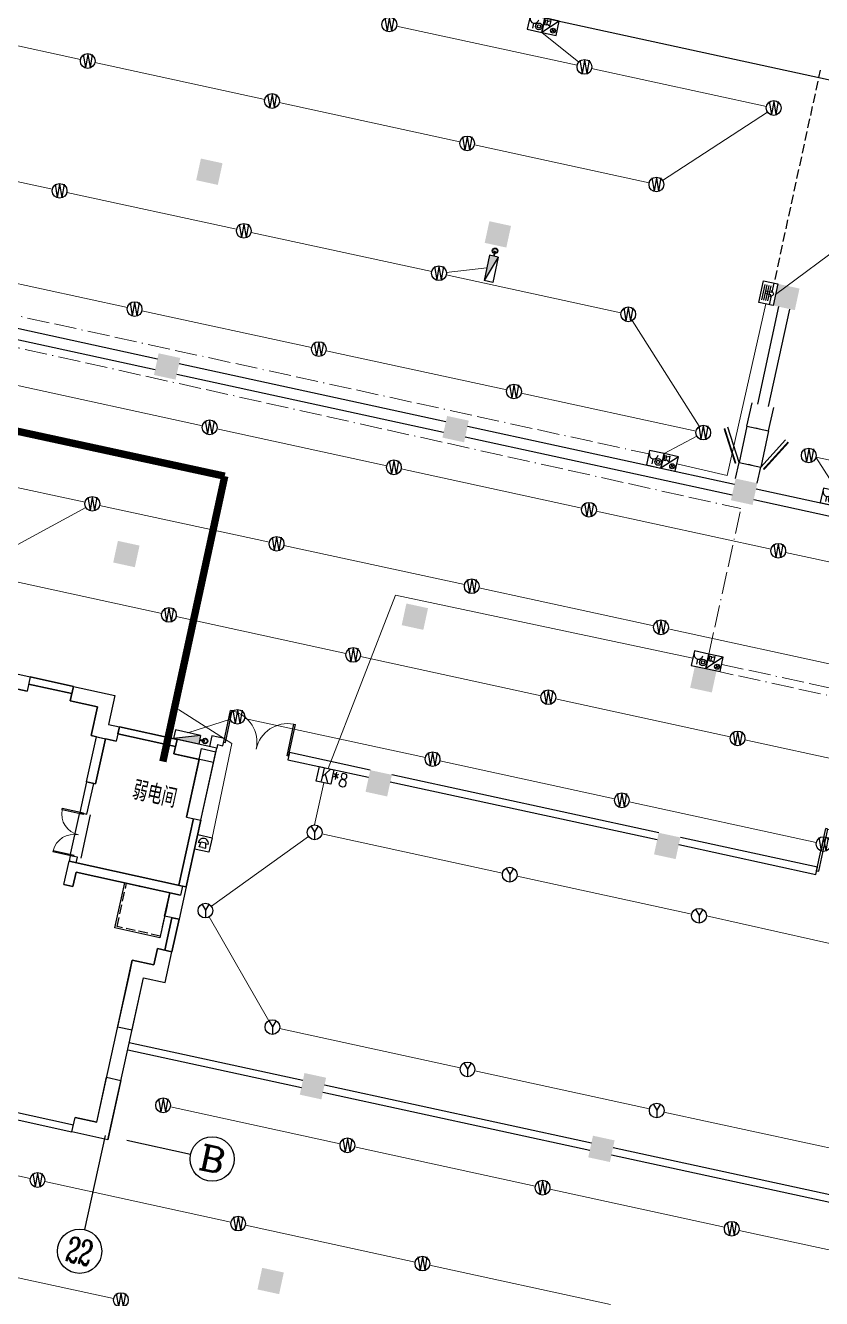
# Model space of a CAD drawing. Extents: x 791398 to 2325386, y -987887 to -518217.
# Drawn here: x 1563160 to 1584734, y -756497 to -722000 of the extents above; entities that cross this region are included whole.
import ezdxf
from ezdxf.enums import TextEntityAlignment as Align

# ---------------------------------------------------------------- set-up
doc = ezdxf.new("R2010")
doc.units = 0
doc.header["$LTSCALE"] = 1000
doc.header["$MEASUREMENT"] = 0
for name, pattern in [('ACAD_ISO11W100', [33.5, 12, -3, 12, -3, 0.5, -3]), ('BORDER', [1.75, 0.5, -0.25, 0.5, -0.25, 0, -0.25]), ('DASH', [0.35, 0.25, -0.1]), ('DASHEDX2', [1.5, 1, -0.5]), ('常规', [10, 10, 0])]:
    doc.linetypes.add(name, pattern=pattern)
for name, color, linetype in [('AXIS', 3, 'Continuous'), ('AXIS_TEXT', 7, 'Continuous'), ('COLUMN', 9, 'Continuous'), ('dxsqt', 1, 'Continuous'), ('JPS-J-0', 6, 'Continuous'), ('JPS-X', 1, 'BORDER'), ('JPS-XHS', 7, 'Continuous'), ('PS房间字', 3, 'Continuous'), ('RD-equip', 3, 'Continuous'), ('STAIRS', 9, 'Continuous'), ('WALL', 8, 'Continuous'), ('WINDOW', 8, 'Continuous'), ('ZS封堵', 40, 'Continuous')]:
    doc.layers.add(name, color=color, linetype=linetype)
doc.layers.add('RD-line', color=2, linetype='Continuous', lineweight=0)
doc.styles.add('_TCH_AXIS', font='COMPLEX', dxfattribs={"bigfont": 'GBCBIG'})
doc.styles.add('COMPLEX', font='COMPLEX')
doc.styles.add('FS1', font='txt4', dxfattribs={"width": 0.8, "bigfont": 'fstxt'})
doc.styles.get("Standard").update_dxf_attribs({"font": 'gbenor.shx', "bigfont": 'gbcbig.shx'})
doc.styles.add('TEXT', font='tjromans.shx', dxfattribs={"width": 0.8, "height": 400, "bigfont": 'tjhztxt.shx'})

# ---------------------------------------------------------------- blocks, each defined once
blk = doc.blocks.new('FF')
at = {"linetype": 'Continuous'}
for radius in [75, 60]:
    blk.add_circle((0, 0), radius, dxfattribs=at)
blk = doc.blocks.new('DXHS')
at = {"layer": 'JPS-XHS'}
blk.add_hatch(color=256, dxfattribs=at).paths.add_polyline_path([(-350, 240), (-350, 0), (350, 0)])
at = {"layer": 'JPS-XHS', "linetype": 'Continuous'}
for p, q in [((-350, 240), (-350, 0)), ((-350, 240), (350, 240)), ((-350, 0), (350, 0)), ((350, 240), (350, 0))]:
    blk.add_line(p, q, dxfattribs=at)
at = {"layer": 'JPS-XHS'}
blk.add_line((-350, 240), (350, 0), dxfattribs=at)
blk = doc.blocks.new('xxhhsss')
at = {"layer": 'JPS-X', "const_width": 50}
for points in [[(110696, -29918), (110728, -29772)], [(102721, -43025), (102868, -43057)]]:
    blk.add_lwpolyline(points, dxfattribs=at)
at = {"layer": 'JPS-X'}
for p, rotation in [((110728, -29772), 257.7513756366785), ((102868, -43057), 347.5962961452664)]:
    blk.add_blockref('FF', p, dxfattribs=dict(at, rotation=rotation))
at = {"layer": 'JPS-XHS', "rotation": 257.7513756366785}
blk.add_blockref('DXHS', (110504, -30235), dxfattribs=at)
at = {"layer": 'JPS-XHS', "xscale": -1, "rotation": 347.5962961452664}
blk.add_blockref('DXHS', (102354, -43067), dxfattribs=at)
blk = doc.blocks.new('_FZH')
blk.add_solid([(-0.5, -0.5), (0.5, -0.5), (-0.5, 0.5), (0.5, 0.5)])
blk = doc.blocks.new('_AXISO')
blk.add_circle((0, 0), 0.5)
at = {"layer": 'AXIS_TEXT', "style": 'COMPLEX', "width": 1.041667}
blk.add_attdef('A', text='', height=0.56, dxfattribs=at).set_placement((-0.25, -0.28), (0.25, -0.28), align=Align.FIT)
blk = doc.blocks.new('$DorLib2D$00000191')
at = {"color": 0}
blk.add_line((-0.5, 0.15), (0.366, 0.65), dxfattribs=at)
at = {"color": 0, "const_width": 0.05}
blk.add_lwpolyline([(-0.55, 0.237), (0.316, 0.737)], dxfattribs=at)
blk = doc.blocks.new('$DorLib2D$00000002')
for p, q in [((-0.5, 0), (-0.5, 0.4875)), ((-0.475, 0.4875), (-0.5, 0.4875)), ((-0.475, 0), (-0.475, 0.4875)), ((0.475, 0), (0.475, 0.4875)), ((0.475, 0.4875), (0.5, 0.4875)), ((0.5, 0), (0.5, 0.4875)), ((-0.5, 0), (-0.475, 0)), ((0.5, 0), (0.475, 0))]:
    blk.add_line(p, q)
at = {"lineweight": 13}
for centre, start, end in [((-0.4875, 0), 0, 88.53072), ((0.4875, 0), 91.46928, 180)]:
    blk.add_arc(centre, 0.4875, start, end, dxfattribs=at)
blk = doc.blocks.new('yy')
at = {"layer": 'RD-equip'}
blk.add_circle((0, 0), 200, dxfattribs=at)
at = {"layer": 'RD-equip', "color": 4, "style": 'FS1', "width": 0.8}
blk.add_attdef('Y', text='', height=360, dxfattribs=at).set_placement((0, 0), align=Align.MIDDLE)
blk = doc.blocks.new('sadadfadsada')
for p, q in [((-400, 400), (-400, 0)), ((0, 400), (-400, 400)), ((400, 400), (0, 400)), ((400, 400), (0, 0)), ((0, 400), (0, 0)), ((0, 0), (0, 400)), ((33, 346, 0), (33, 226, 0)), ((92, 346, 0), (33, 346, 0)), ((92, 326, 0), (172, 366, 0)), ((92, 226, 0), (92, 346, 0)), ((172, 366, 0), (172, 206, 0)), ((400, 0), (400, 400)), ((-400, 0), (0, 0)), ((-268, 200), (-268, 60)), ((0, 0), (400, 0)), ((33, 226, 0), (92, 226, 0)), ((172, 206, 0), (92, 246, 0)), ((242, 159), (338, 64)), ((242, 64), (338, 159))]:
    blk.add_line(p, q)
for centre, radius in [((-109, 144), 90.3), ((-109, 144), 45.2), ((290, 111), 67.6)]:
    blk.add_circle(centre, radius)
blk.add_arc((-268, 320), 120, 180, 0)
at = {"flags": 9}
for p in [(-200, 400), (200, 400)]:
    blk.add_attdef('A', p, '', height=0.008, dxfattribs=at)
blk = doc.blocks.new('FHJL')
at = {"layer": 'RD-equip', "color": 4}
for p, q in [((-212, 331), (210, 331)), ((-212, 274), (210, 274)), ((-212, 221), (210, 221)), ((-212, 168), (210, 168)), ((-97, 120), (-31, 120)), ((0, 43), (-97, 120)), ((-31, 120), (-31, 293)), ((0, 43), (97, 120)), ((31, 120), (31, 293)), ((97, 120), (31, 120))]:
    blk.add_line(p, q, dxfattribs=at)
at = {"layer": 'RD-equip'}
blk.add_lwpolyline([(300, 400), (300, 0), (-300, 0), (-300, 400)], close=True, dxfattribs=at)
blk = doc.blocks.new('fsfsdfsdfsfsf')
at = {"layer": 'RD-equip'}
blk.add_lwpolyline([(-200, 400), (200, 400), (200, 0), (-200, 0)], close=True, dxfattribs=at)
at = {"layer": 'RD-equip', "color": 4, "style": 'FS1', "width": 0.8}
blk.add_attdef('K', text='', height=360, dxfattribs=at).set_placement((10, 206), align=Align.MIDDLE)
blk = doc.blocks.new('adfarq2daasdfwqdf')
at = {"color": 4}
for p, q in [((-73, 0), (-139, 0)), ((-94, -112), (-67, 29)), ((-67, 29), (62, 29)), ((94, -112), (62, 29)), ((139, 0), (71, 0)), ((0, -112), (-94, -112)), ((0, -112), (94, -112))]:
    blk.add_line(p, q, dxfattribs=at)
blk.add_ellipse((0, 0), major_axis=(98.3, 98.3), ratio=1, start_param=5.497787, end_param=8.63938, dxfattribs=at)
at = {"layer": 'RD-equip'}
blk.add_lwpolyline([(-201, 200), (199, 200), (199, -200), (-201, -200)], close=True, dxfattribs=at)

msp = doc.modelspace()

# ---------------------------------------------------------------- linework, layer by layer
for p, q in [((1582713, -732861), (1582501, -733838)), ((1582713, -732861), (1582501, -733838)), ((1583299, -732988), (1583087, -733966)), ((1583299, -732988), (1583087, -733966))]:
    msp.add_line(p, q)
at = {"layer": 'AXIS'}
for p, q in [((1565318, -752077), (1564757, -754630)), ((1565904, -752206), (1567634, -752587))]:
    msp.add_line(p, q, dxfattribs=at)
at = {"layer": 'dxsqt'}
for points in [[(1562032, -739785), (1561690, -739709), (1561776, -739319), (1563290, -739652), (1563204, -740042), (1562276, -739838), (1561685, -742524), (1561441, -742470), (1562032, -739785)], [(1562032, -739785), (1561690, -739709), (1561776, -739319), (1563290, -739652), (1563204, -740042), (1562276, -739838), (1561685, -742524), (1561441, -742470), (1562032, -739785)], [(1565108, -740461), (1564376, -740300), (1564462, -739909), (1565585, -740156), (1565413, -740938), (1565706, -741002), (1565620, -741393), (1565327, -741328), (1565059, -742549), (1564815, -742496), (1565083, -741275), (1564937, -741242), (1565108, -740461)], [(1568343, -741582), (1567269, -741346), (1567183, -741737), (1567867, -741887), (1567523, -743450), (1567914, -743535), (1568343, -741582)], [(1568343, -741582), (1567269, -741346), (1567183, -741737), (1567867, -741887), (1567523, -743450), (1567914, -743535), (1568343, -741582)], [(1564342, -744644), (1567516, -745342), (1567323, -746221), (1566932, -746135), (1567072, -745501), (1564533, -744942), (1564447, -745333), (1564202, -745279), (1564342, -744644)], [(1566642, -747454), (1566056, -747325), (1565970, -747716), (1565970, -747716), (1565659, -749132), (1566050, -749218), (1566361, -747802), (1566947, -747930), (1567130, -747100), (1566739, -747014), (1566642, -747454)], [(1564504, -751591), (1565090, -751720), (1565358, -750499), (1565749, -750585), (1565394, -752197), (1564418, -751982), (1564504, -751591)], [(1564504, -751591), (1565090, -751720), (1565358, -750499), (1565749, -750585), (1565394, -752197), (1564418, -751982), (1564504, -751591)]]:
    msp.add_lwpolyline(points, dxfattribs=at)
at = {"layer": 'JPS-J-0'}
msp.add_lwpolyline([(1565851, -745232), (1567072, -745501), (1566803, -746721), (1565583, -746453)], close=True, dxfattribs=at)
at = {"layer": 'JPS-J-0', "linetype": 'DASH'}
msp.add_lwpolyline([(1565900, -745243), (1567072, -745501), (1566814, -746673), (1565642, -746415)], close=True, dxfattribs=at)
at = {"layer": 'RD-line'}
for p, q in [((1559605, -721825), (1564653, -722921)), ((1573216, -722017), (1578113, -723080)), ((1577150, -722188), (1578153, -722997)), ((1565044, -723006), (1569646, -724005)), ((1578504, -723165), (1583242, -724193)), ((1570037, -724090), (1574935, -725153)), ((1580426, -726199), (1583270, -724345)), ((1558841, -725343), (1563889, -726439)), ((1575325, -725238), (1580063, -726266)), ((1564280, -726524), (1568883, -727523)), ((1569274, -727608), (1574171, -728671)), ((1583487, -729294), (1585652, -727682)), ((1560874, -728547), (1565922, -729643)), ((1575663, -728568), (1574565, -728691)), ((1574562, -728756), (1579299, -729784)), ((1583228, -729545), (1582172, -734196)), ((1566313, -729728), (1570916, -730727)), ((1579602, -729996), (1581421, -732862)), ((1571307, -730812), (1576204, -731875)), ((1562908, -731751), (1567956, -732847)), ((1576595, -731960), (1581332, -732989)), ((1568347, -732932), (1572949, -733931)), ((1580465, -733601), (1581352, -733126)), ((1584583, -733694), (1589189, -734694)), ((1584583, -733694), (1585176, -734624)), ((1564777, -734920), (1559729, -733824)), ((1573340, -734016), (1578237, -735079)), ((1580814, -733882), (1582172, -734196)), ((1561784, -736696), (1564797, -735058)), ((1569770, -736004), (1565168, -735005)), ((1578628, -735164), (1583366, -736193)), ((1575058, -737152), (1570161, -736089)), ((1583756, -736278), (1588832, -737380)), ((1561804, -736834), (1566852, -737930)), ((1573188, -737434), (1571366, -742136)), ((1581246, -739144), (1573188, -737434)), ((1580187, -738266), (1575449, -737237)), ((1567243, -738015), (1571846, -739014)), ((1585653, -739452), (1580578, -738350)), ((1572237, -739099), (1577134, -740162)), ((1577525, -740247), (1582262, -741275)), ((1568750, -741456), (1567308, -740539)), ((1567564, -741165), (1568714, -740796)), ((1569100, -740777), (1573997, -741840)), ((1568218, -744015), (1568750, -741456)), ((1582653, -741360), (1587728, -742462)), ((1574388, -741925), (1579126, -742953)), ((1570997, -743664), (1571246, -742519)), ((1579517, -743038), (1584592, -744140)), ((1568200, -745868), (1570835, -743980)), ((1571193, -743906), (1576090, -744970)), ((1576481, -745054), (1581218, -746083)), ((1569752, -748968), (1568137, -746158)), ((1581614, -746125), (1586685, -747268)), ((1574944, -750247), (1570047, -749183)), ((1580073, -751360), (1575335, -750331)), ((1571689, -752303), (1567087, -751304)), ((1585539, -752547), (1580464, -751445)), ((1558575, -752219), (1563290, -753242)), ((1576977, -753451), (1572080, -752388)), ((1563681, -753327), (1568729, -754423)), ((1582106, -754564), (1577368, -753536)), ((1569120, -754508), (1573723, -755507)), ((1587572, -755751), (1582497, -754649)), ((1565550, -756496), (1560502, -755400)), ((1574113, -755592), (1579011, -756655))]:
    msp.add_line(p, q, dxfattribs=at)
at = {"layer": 'RD-line', "linetype": 'ACAD_ISO11W100', "ltscale": 0.05}
for p, q in [((1551762, -727421), (1580054, -733611)), ((1560789, -730250), (1582551, -735091)), ((1581680, -739033), (1582551, -735091)), ((1591256, -741528), (1581984, -739516)), ((1582028, -739314), (1612518, -745933))]:
    msp.add_line(p, q, dxfattribs=at)
at = {"layer": 'RD-line', "linetype": 'DASHEDX2', "const_width": 200}
for points in [[(1530662, -725998), (1568561, -734213)], [(1566885, -741945), (1568561, -734213)]]:
    msp.add_lwpolyline(points, dxfattribs=at)
at = {"layer": 'STAIRS'}
msp.add_lwpolyline([(1505551, -694569), (1505423, -695156), (1505344, -695138), (1505344, -705576), (1505551, -705621), (1505423, -706207), (1631814, -733646), (1634232, -722506)], close=True, dxfattribs=at)
at = {"layer": 'WALL'}
for p, q in [((1559506, -729460), (1566737, -731030)), ((1559442, -729753), (1566674, -731323)), ((1583570, -729619), (1582997, -732258)), ((1583863, -729683), (1583290, -732321)), ((1567324, -731158), (1574555, -732727)), ((1567260, -731451), (1574492, -733021)), ((1582713, -732861), (1582851, -732226)), ((1583299, -732988), (1583437, -732353)), ((1575142, -732855), (1582373, -734425)), ((1582713, -732861), (1583299, -732988)), ((1575078, -733148), (1582310, -734718)), ((1582405, -734278), (1582501, -733838)), ((1582501, -733838), (1583087, -733966)), ((1582991, -734405), (1583087, -733966)), ((1582960, -734552), (1590191, -736122)), ((1582896, -734845), (1590127, -736415)), ((1562264, -739426), (1563290, -739652)), ((1562276, -739838), (1563204, -740042)), ((1563290, -739652), (1563204, -740042)), ((1564419, -740105), (1563247, -739847)), ((1563247, -739847), (1564419, -740105)), ((1564462, -739909), (1563290, -739652)), ((1563290, -739652), (1564462, -739909)), ((1564462, -739909), (1564376, -740300)), ((1564462, -739909), (1564419, -740105)), ((1564462, -739909), (1565585, -740156)), ((1564376, -740300), (1565108, -740461)), ((1565585, -740156), (1565413, -740938)), ((1565108, -740461), (1564937, -741242)), ((1565413, -740938), (1565706, -741002)), ((1564815, -742496), (1565083, -741275)), ((1564937, -741242), (1565620, -741393)), ((1565059, -742549), (1565327, -741328)), ((1565083, -741275), (1565327, -741328)), ((1565706, -741002), (1565620, -741393)), ((1565663, -741198), (1565706, -741002)), ((1565663, -741198), (1567226, -741541)), ((1567226, -741541), (1565663, -741198)), ((1565706, -741002), (1567269, -741346)), ((1567269, -741346), (1565706, -741002)), ((1568212, -741246), (1568147, -741539)), ((1568555, -741320), (1568212, -741246)), ((1568512, -741516), (1568555, -741320)), ((1567183, -741737), (1567269, -741346)), ((1568342, -741582), (1567269, -741346)), ((1567523, -743450), (1567931, -741594)), ((1567914, -743535), (1568322, -741680)), ((1567931, -741594), (1568322, -741680)), ((1568256, -741973), (1568342, -741582)), ((1568364, -741484), (1568342, -741582)), ((1568364, -741484), (1568512, -741516)), ((1568256, -741973), (1567183, -741737)), ((1570314, -741702), (1570271, -741898)), ((1570271, -741898), (1572461, -742373)), ((1572504, -742178), (1570314, -741702)), ((1580322, -743875), (1573090, -742305)), ((1564815, -742496), (1564632, -743326)), ((1565010, -742539), (1564815, -742496)), ((1564815, -742496), (1565059, -742549)), ((1564827, -743369), (1565010, -742539)), ((1580279, -744071), (1573048, -742501)), ((1564632, -743326), (1564827, -743369)), ((1567718, -743493), (1567321, -745299)), ((1567321, -745299), (1567718, -743493)), ((1567914, -743535), (1567516, -745342)), ((1567516, -745342), (1567914, -743535)), ((1567523, -743450), (1567914, -743535)), ((1584621, -744809), (1580908, -744002)), ((1580866, -744198), (1584579, -745004)), ((1564202, -745279), (1564342, -744644)), ((1564202, -745279), (1564342, -744644)), ((1564374, -744498), (1564342, -744644)), ((1564342, -744644), (1567419, -745321)), ((1567419, -745321), (1564342, -744644)), ((1564570, -744541), (1564374, -744498)), ((1564537, -744687), (1564570, -744541)), ((1564447, -745333), (1564533, -744942)), ((1564447, -745333), (1564533, -744942)), ((1564533, -744942), (1567365, -745565)), ((1567365, -745565), (1564533, -744942)), ((1584579, -745004), (1584621, -744809)), ((1564202, -745279), (1564447, -745333)), ((1564202, -745279), (1564447, -745333)), ((1567516, -745342), (1567323, -746221)), ((1567419, -745321), (1567365, -745565)), ((1567516, -745342), (1567419, -745321)), ((1567072, -745501), (1566932, -746135)), ((1567072, -745501), (1567365, -745565)), ((1567323, -746221), (1566932, -746135)), ((1567128, -746178), (1566934, -747057)), ((1566934, -747057), (1567128, -746178)), ((1567128, -746178), (1567323, -746221)), ((1567323, -746221), (1567130, -747100)), ((1567130, -747100), (1567323, -746221)), ((1566642, -747454), (1566739, -747014)), ((1566739, -747014), (1567130, -747100)), ((1566947, -747930), (1567130, -747100)), ((1565562, -749573), (1566056, -747325)), ((1566056, -747325), (1566642, -747454)), ((1565953, -749659), (1566361, -747802)), ((1566361, -747802), (1566947, -747930)), ((1565090, -751720), (1565562, -749573)), ((1565974, -749561), (1570679, -750582)), ((1565394, -752197), (1565953, -749659)), ((1565931, -749756), (1570637, -750778)), ((1571223, -750905), (1578455, -752475)), ((1571266, -750709), (1578497, -752279)), ((1562660, -751595), (1564418, -751982)), ((1562703, -751400), (1564461, -751786)), ((1564418, -751982), (1564504, -751591)), ((1565090, -751720), (1564504, -751591)), ((1565394, -752197), (1564418, -751982)), ((1579041, -752602), (1586273, -754172)), ((1579083, -752407), (1586315, -753977))]:
    msp.add_line(p, q, dxfattribs=at)
at = {"layer": 'WINDOW', "linetype": 'DASH'}
for p, q in [((1583055, -732935), (1582957, -732914)), ((1582745, -733891), (1582843, -733913))]:
    msp.add_line(p, q, dxfattribs=at)
at = {"layer": 'WINDOW'}
for p, q in [((1564374, -744498), (1564632, -743326)), ((1564667, -744562), (1564925, -743390))]:
    msp.add_line(p, q, dxfattribs=at)
at = {"layer": 'ZS封堵', "linetype": 'DASH'}
msp.add_lwpolyline([(1583326, -729566), (1584705, -723214)], dxfattribs=at)

# ---------------------------------------------------------------- block references
at = {"layer": 'AXIS'}
ref = msp.add_blockref('_AXISO', (1568220, -752716), dxfattribs=dict(at, xscale=1200, yscale=1200, zscale=1200))
ref.add_attrib('A', 'B', dxfattribs={"layer": 'AXIS_TEXT', "height": 679, "rotation": 347.5963, "style": '_TCH_AXIS', "width": 1.235294}).set_placement((1567816, -752974), (1568479, -753120), align=Align.FIT)
ref = msp.add_blockref('_AXISO', (1564628, -755216), dxfattribs=dict(at, xscale=1200, yscale=1200, zscale=1200))
ref.add_attrib('A', '22', dxfattribs={"layer": 'AXIS_TEXT', "height": 678.8, "rotation": 347.5963, "style": '_TCH_AXIS', "width": 0.617647}).set_placement((1564223, -755475), (1564886, -755621), align=Align.FIT)
at = {"layer": 'COLUMN'}
for p, xscale, yscale, zscale, rotation in [((1568144, -725963), 600.0000000001469, 599.9999999999193, 599.9999999999193, 347.7513756325841), ((1575962, -727661), 599.9999999998946, 599.9999999999193, 599.9999999999193, 347.7513756325903), ((1583780, -729358), 599.9999999999193, 599.9999999999193, 599.9999999999193, 347.7513756325794), ((1566999, -731240), 599.9999999999441, 600.0000000000824, 600.0000000000824, 347.7513756325686), ((1574817, -732938), 599.9999999999687, 600.0000000001469, 600.0000000001469, 347.7513756325577), ((1582635, -734635), 599.9999999999441, 599.9999999999193, 599.9999999999193, 347.7513756325686), ((1565895, -736323), 599.9999999999193, 600.0000000000824, 600.0000000000824, 347.7513756325794), ((1573713, -738020), 600.0000000001469, 600.0000000000824, 600.0000000000824, 347.7513756325841), ((1581531, -739717), 600.0000000001469, 599.9999999999193, 599.9999999999193, 347.7513756325841), ((1572733, -742535), 600.0000000001221, 599.9999999999193, 599.9999999999193, 347.751375632595), ((1580551, -744232), 599.9999999999193, 600.0000000000824, 600.0000000000824, 347.7513756325794), ((1570951, -750743), 600.0000000001221, 599.9999999999193, 599.9999999999193, 347.751375632595), ((1578769, -752441), 599.9999999999193, 600.0000000000824, 600.0000000000824, 347.7513756325794), ((1569805, -756021), 599.9999999998946, 599.9999999999193, 599.9999999999193, 347.7513756325903)]:
    msp.add_blockref('_FZH', p, dxfattribs=dict(at, xscale=xscale, yscale=yscale, zscale=zscale, rotation=rotation))
at = {"layer": 'JPS-XHS'}
msp.add_blockref('xxhhsss', (1465159, -698333), dxfattribs=at)
at = {"layer": 'RD-equip'}
for p, values in [((1573021, -721974), {'Y': 'W'}), ((1564849, -722963), {'Y': 'W'}), ((1578309, -723122), {'Y': 'W'}), ((1569842, -724047), {'Y': 'W'}), ((1583437, -724236), {'Y': 'W'}), ((1575130, -725195), {'Y': 'W'}), ((1580258, -726309), {'Y': 'W'}), ((1564085, -726481), {'Y': 'W'}), ((1569078, -727565), {'Y': 'W'}), ((1574366, -728713), {'Y': 'W'}), ((1566118, -729686), {'Y': 'W'}), ((1579495, -729827), {'Y': 'W'}), ((1571111, -730770), {'Y': 'W'}), ((1576399, -731918), {'Y': 'W'}), ((1568151, -732890), {'Y': 'W'}), ((1581528, -733031), {'Y': 'W'}), ((1584388, -733652), {'Y': 'W'}), ((1573144, -733974), {'Y': 'W'}), ((1564972, -734963), {'Y': 'W'}), ((1578432, -735122), {'Y': 'W'}), ((1569966, -736047), {'Y': 'W'}), ((1583561, -736235), {'Y': 'W'}), ((1575254, -737195), {'Y': 'W'}), ((1567048, -737972), {'Y': 'W'}), ((1580382, -738308), {'Y': 'W'}), ((1572041, -739056), {'Y': 'W'}), ((1577329, -740204), {'Y': 'W'}), ((1568905, -740734), {'Y': 'W'}), ((1582458, -741318), {'Y': 'W'}), ((1574193, -741882), {'Y': 'W'}), ((1579321, -742996), {'Y': 'W'}), ((1570997, -743864), {'Y': 'Y'}), ((1584787, -744182), {'Y': 'W'}), ((1576285, -745012), {'Y': 'Y'}), ((1568037, -745984), {'Y': 'Y'}), ((1581414, -746125), {'Y': 'Y'}), ((1569852, -749141), {'Y': 'Y'}), ((1575140, -750289), {'Y': 'Y'}), ((1566891, -751261), {'Y': 'W'}), ((1580268, -751402), {'Y': 'Y'}), ((1571885, -752345), {'Y': 'W'}), ((1563486, -753285), {'Y': 'W'}), ((1577173, -753493), {'Y': 'W'}), ((1568925, -754466), {'Y': 'W'}), ((1582301, -754607), {'Y': 'W'}), ((1573918, -755550), {'Y': 'W'}), ((1565746, -756538), {'Y': 'W'})]:
    msp.add_blockref('yy', p, dxfattribs=at).add_auto_attribs(values)
at = {"layer": 'RD-equip', "rotation": 347.7513756287452}
for p in [(1577150, -722188), (1581595, -739424)]:
    msp.add_blockref('sadadfadsada', p, dxfattribs=at)
at = {"layer": 'RD-equip', "xscale": 1.000005000203869, "yscale": 1.000005000154488, "zscale": 1.000005, "rotation": 77.75137562479175}
msp.add_blockref('FHJL', (1583487, -729294), dxfattribs=at)
at = {"layer": 'RD-equip', "color": 4, "rotation": 347.7513756287452}
for p in [(1580380, -733992), (1585091, -735015)]:
    msp.add_blockref('sadadfadsada', p, dxfattribs=at)
at = {"layer": 'RD-equip', "linetype": '常规', "rotation": 347.2670949561703}
msp.add_blockref('adfarq2daasdfwqdf', (1567980, -744166), dxfattribs=at)
at = {"layer": 'RD-line', "rotation": 347.7513756327118}
msp.add_blockref('fsfsdfsdfsfsf', (1571238, -742517), dxfattribs=at).add_auto_attribs({'K': 'K'})
at = {"layer": 'WINDOW'}
for name, p, xscale, yscale, zscale, rotation in [('$DorLib2D$00000191', (1582753, -733382), 1000, 1000, 1000, 77.75137563254849), ('$DorLib2D$00000191', (1583046, -733445), 1000, -1000, 1000, 77.75137563254849), ('$DorLib2D$00000002', (1569413, -741609), 1800, -1800, 1800, 167.7513756325515), ('$DorLib2D$00000002', (1564601, -743933), 1200, 1200, 1200, 77.59629524087406), ('$DorLib2D$00000002', (1585773, -745161), 2400, -2400, 2400, 167.7513756325514)]:
    msp.add_blockref(name, p, dxfattribs=dict(at, xscale=xscale, yscale=yscale, zscale=zscale, rotation=rotation))

# ---------------------------------------------------------------- texts
at = {"layer": 'PS房间字', "style": 'TEXT', "width": 0.8}
msp.add_text('弱电间', height=525, rotation=347.5963, dxfattribs=at).set_placement((1566024, -742956))
at = {"layer": 'RD-equip', "color": 4, "style": 'FS1', "width": 0.8}
msp.add_attdef('*8', text='K', height=360, rotation=347.7514, dxfattribs=at).set_placement((1571676, -742434), align=Align.MIDDLE)

doc.saveas('drawing.dxf')
